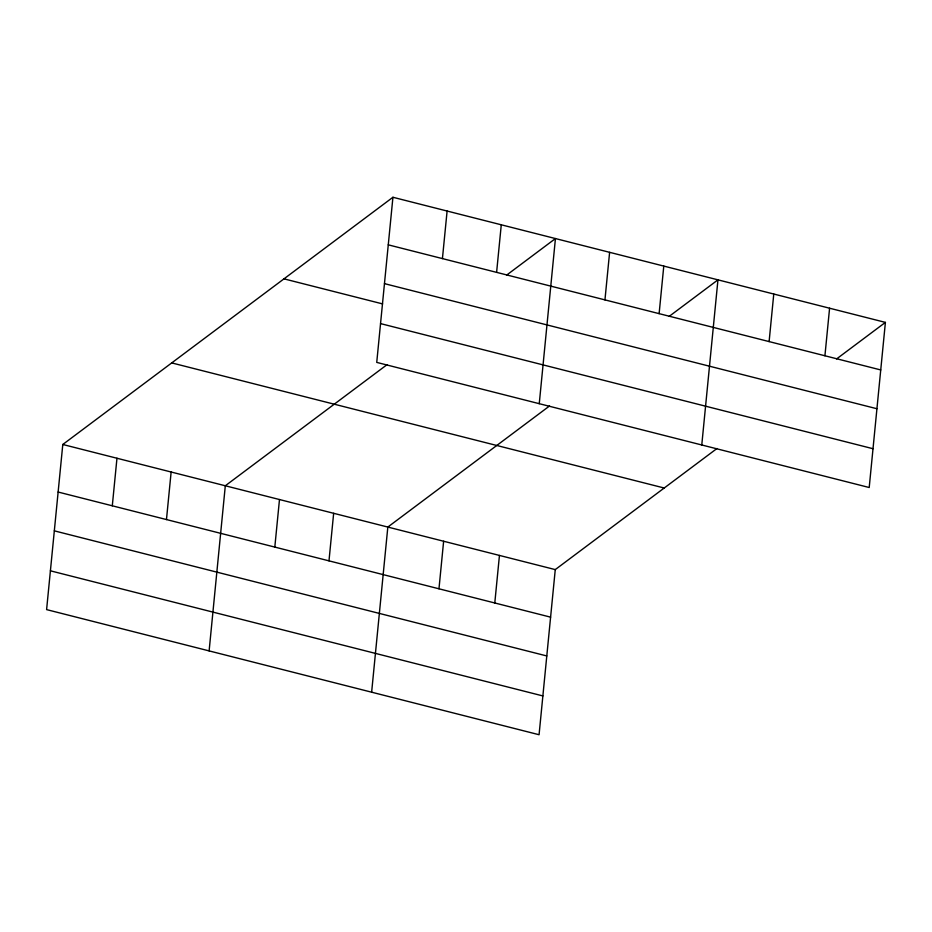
<?xml version="1.0" encoding="UTF-8"?>
<svg xmlns="http://www.w3.org/2000/svg" width="932" height="932" viewBox="0 0 932 932"><rect width="100%" height="100%" fill="white"/><g stroke="black" fill="none" stroke-linecap="round" stroke-linejoin="round"><path stroke-width="1.4" d="M392.931 197.269L376.738 362.397L869.207 487.518L885.4 322.39L392.931 197.269L62.794 444.482L46.6 609.61L539.069 734.731L555.262 569.603L716.964 448.513M112.294 505.808L116.966 458.241M166.467 519.567L171.139 472.011M209.118 650.897L225.311 485.77L387.013 364.692M274.812 547.096L279.483 499.529M328.984 560.854L333.656 513.299M371.635 692.185L387.828 527.058L549.519 405.979M442.432 258.595L447.104 211.028M438.972 588.803L443.632 541.236M496.605 272.354L501.276 224.798M494.787 602.981L499.447 555.425M539.255 403.684L555.437 238.557L506.647 275.103M604.95 299.883L609.61 252.327M659.122 313.641L663.782 266.086M701.773 444.972L717.955 279.845L669.164 316.391M769.11 341.59L773.77 294.023M824.925 355.768L829.585 308.212M836.598 358.925L885.4 322.39M388.26 244.836L880.74 369.946M384.462 283.631L876.93 408.74M283.98 278.854L382.598 303.902M380.536 323.602L873.016 448.723M171.733 362.909L664.213 488.018M62.794 444.482L555.262 569.603M58.133 492.038L550.602 617.159M54.324 530.844L546.793 655.953M50.41 570.815L542.878 695.936"/></g></svg>
